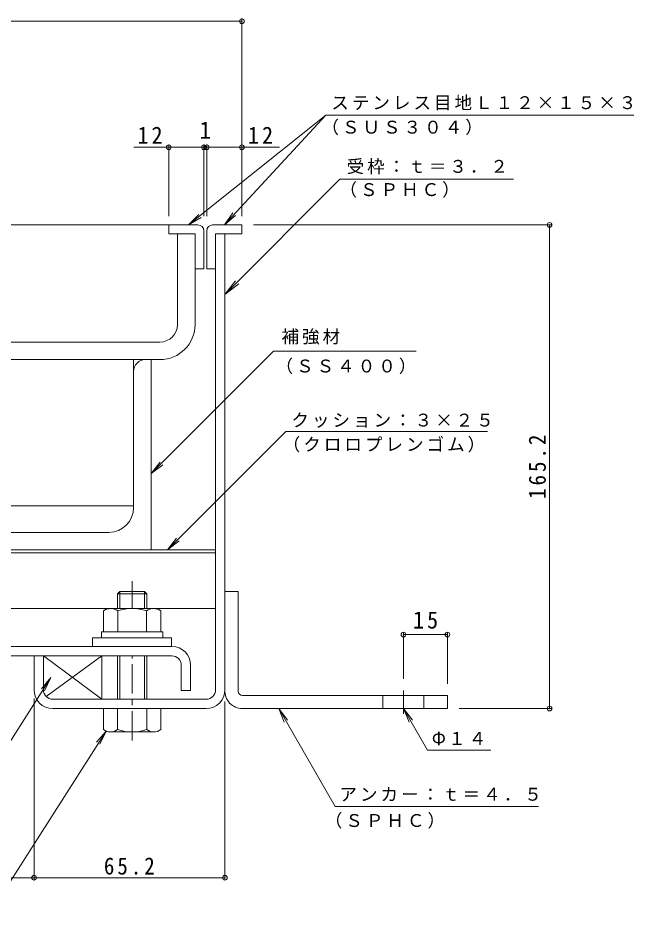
# Model space of a CAD drawing. Units: millimetres on the paper, enlarged 10 times, with parts at other scales. Extents: x -2686 to 2781, y -1962 to 1858.
# Drawn here: x 1729 to 2781, y 267 to 1827 of the extents above; entities that cross this region are included whole.
import ezdxf
from ezdxf.enums import TextEntityAlignment as Align

# ---------------------------------------------------------------- set-up
doc = ezdxf.new("R2010")
doc.units = ezdxf.units.MM
doc.header["$LTSCALE"] = 10
doc.header["$PDMODE"] = 32
doc.header["$PDSIZE"] = 8
doc.linetypes.add('CHAIN1', pattern=[8, 5, -1, 1, -1])
for name, color, linetype, lineweight in [('D-1', 2, 'Continuous', 9), ('D-2', 3, 'Continuous', 9), ('D-3', 4, 'Continuous', 9), ('D-5', 7, 'Continuous', 9), ('D-6', 6, 'Continuous', 9), ('D-7', 5, 'Continuous', 5), ('D-8', 5, 'Continuous', 5), ('D-9', 134, 'Continuous', 5), ('D-A', 3, 'Continuous', 9), ('D-D', 4, 'Continuous', 9), ('D-E', 3, 'Continuous', 9), ('D-F', 7, 'Continuous', 9)]:
    doc.layers.add(name, color=color, linetype=linetype, lineweight=lineweight)
doc.styles.add('ＭＳ ゴシック', font='')
doc.styles.get('ＭＳ ゴシック').set_extended_font_data('MS Gothic')

msp = doc.modelspace()

# ---------------------------------------------------------------- linework, layer by layer
at = {"layer": 'D-1'}
for p, q in [((2066.48, 680.24), (2066.48, 1459.24)), ((2082.48, 1459.24), (2066.48, 1459.24)), ((2082.48, 680.24), (2082.48, 1459.24)), ((1772.48, 680.24), (1772.48, 738.24)), ((2050.48, 664.24), (1788.48, 664.24)), ((1788.48, 648.24), (1898.98, 648.24)), ((2050.48, 648.24), (1948.98, 648.24))]:
    msp.add_line(p, q, dxfattribs=at)
msp.add_lwpolyline([(1756.48, 680.24), (1756.48, 738.24), (1772.48, 738.24)], dxfattribs=at)
for centre, radius, start, end in [((1788.48, 680.24), 32, 180, 270), ((1788.48, 680.24), 16, 180, 270), ((2050.48, 680.24), 16, 270, 0), ((2050.48, 680.24), 32, 270, 0)]:
    msp.add_arc(centre, radius, start, end, dxfattribs=at)
at = {"layer": 'D-2'}
for p, q in [((2001.48, 1459.24), (2031.48, 1459.24)), ((2001.48, 1459.24), (2001.48, 1304.24)), ((2031.48, 1304.24), (2031.48, 1459.24)), ((411.48, 1274.24), (1971.48, 1274.24)), ((411.48, 1244.24), (1971.48, 1244.24))]:
    msp.add_line(p, q, dxfattribs=at)
for radius in [30, 60]:
    msp.add_arc((1971.48, 1304.24), radius, 270, 0, dxfattribs=at)
at = {"layer": 'D-3'}
for p, q in [((1986.48, 1474.24), (411.48, 1474.24)), ((1986.48, 1474.24), (1986.48, 1459.24)), ((2036.48, 1474.24), (1986.48, 1474.24)), ((2061.48, 1474.24), (2111.48, 1474.24)), ((2111.48, 1474.24), (2111.48, 1459.24)), ((1986.48, 1459.24), (2031.48, 1459.24)), ((2031.48, 1459.24), (2031.48, 1399.24)), ((2046.48, 1464.24), (2046.48, 1399.24)), ((2051.48, 1464.24), (2051.48, 1399.24)), ((2111.48, 1459.24), (2066.48, 1459.24)), ((2066.48, 1399.24), (2066.48, 1459.24)), ((2031.48, 1399.24), (2046.48, 1399.24)), ((2066.48, 1399.24), (2051.48, 1399.24))]:
    msp.add_line(p, q, dxfattribs=at)
for centre, start, end in [((2036.48, 1464.24), 0, 90), ((2061.48, 1464.24), 90, 180)]:
    msp.add_arc(centre, 10, start, end, dxfattribs=at)
at = {"layer": 'D-5'}
for p, q in [((2255.02, 1661.64), (2020.38, 1474.24)), ((2255.02, 1661.64), (2081.51, 1474.24)), ((2255.02, 1661.64), (2780.87, 1661.64)), ((2278.87, 1552.28), (2082.48, 1355.21)), ((2278.87, 1552.28), (2575.21, 1552.28)), ((2020.39, 1474.24), (2037.72, 1492.26)), ((2020.39, 1474.24), (2041.79, 1487.16)), ((2081.51, 1474.24), (2095.95, 1494.64)), ((2081.51, 1474.24), (2100.74, 1490.21)), ((2082.48, 1355.21), (2100.7, 1379.04)), ((2082.48, 1355.21), (2106.24, 1373.51)), ((2408.97, 1258.46), (2165.42, 1258.46)), ((2186.52, 1121.33), (2531.05, 1121.33)), ((1956.48, 1049.52), (1976.31, 1064.74)), ((1984.43, 919.24), (2004.26, 934.46)), ((1633.24, 463.12), (1784.96, 701.22)), ((1784.96, 701.22), (1768.89, 682.07)), ((1784.96, 701.22), (1774.39, 678.56)), ((2174.39, 648.24), (2183.96, 625.14)), ((2174.39, 648.24), (2189.61, 628.4)), ((2174.39, 648.24), (2270.8, 481.25)), ((2387.48, 648.24), (2397.04, 625.14)), ((2387.48, 648.24), (2402.7, 628.4)), ((2387.48, 648.24), (2428.59, 577.03)), ((1661.02, 267.11), (1879.43, 609.86)), ((1879.43, 609.86), (1863.36, 590.71)), ((1879.43, 609.86), (1868.86, 587.21)), ((2428.59, 577.03), (2536.64, 577.03)), ((2270.8, 481.25), (2618.24, 481.25))]:
    msp.add_line(p, q, dxfattribs=at)
for points in [[(2165.42, 1258.46), (1956.48, 1049.52), (1971.7, 1069.35)], [(2186.52, 1121.33), (1984.43, 919.24), (1999.65, 939.08)]]:
    msp.add_lwpolyline(points, dxfattribs=at)
at = {"layer": 'D-6'}
for p, q in [((2066.48, 1368.23), (2066.48, 1353.23)), ((411.48, 919.24), (2066.48, 919.24)), ((411.48, 914.24), (2066.48, 914.24)), ((1311.36, 819.24), (1881.48, 819.24)), ((1966.48, 819.24), (2066.48, 819.24)), ((1772.48, 738.24), (1772.48, 680.24)), ((1776.99, 669.09), (1872.48, 738.24))]:
    msp.add_line(p, q, dxfattribs=at)
msp.add_lwpolyline([(1788.48, 664.24), (1872.48, 664.24), (1872.48, 738.24), (1772.48, 738.24), (1872.48, 664.24)], dxfattribs=at)
at = {"layer": 'D-7', "linetype": 'CHAIN1'}
for p, q in [((1923.98, 819.24), (1923.98, 865.9)), ((1923.98, 593.85), (1923.98, 738.24))]:
    msp.add_line(p, q, dxfattribs=at)
at = {"layer": 'D-7'}
for p, q in [((1903.04, 848.24), (1898.98, 844.18)), ((1948.98, 844.18), (1898.98, 844.18)), ((1898.98, 819.24), (1898.98, 844.18)), ((1944.92, 848.24), (1903.04, 848.24)), ((1903.04, 819.24), (1903.04, 848.24)), ((1944.92, 848.24), (1948.98, 844.18)), ((1944.92, 819.24), (1944.92, 848.24)), ((1948.98, 844.18), (1948.98, 820.74)), ((1948.98, 844.18), (1948.98, 819.24)), ((1898.98, 738.24), (1898.98, 664.24)), ((1903.04, 664.24), (1903.04, 738.24)), ((1944.92, 664.24), (1944.92, 738.24)), ((1948.98, 738.24), (1948.98, 664.24)), ((1972.98, 648.24), (1874.98, 648.24)), ((1874.98, 612.71), (1874.98, 648.24)), ((1898.98, 648.24), (1898.98, 612.71)), ((1948.98, 648.24), (1948.98, 612.71)), ((1972.98, 612.71), (1972.98, 648.24)), ((1960.98, 608.24), (1886.98, 608.24))]:
    msp.add_line(p, q, dxfattribs=at)
at = {"layer": 'D-7', "color": 2, "lineweight": 9}
for p, q in [((1874.9, 815.44), (1881.48, 819.24)), ((1874.9, 815.44), (1874.9, 779.24)), ((1966.48, 819.24), (1881.48, 819.24)), ((1899.44, 815.44), (1899.44, 779.24)), ((1948.51, 815.44), (1948.51, 779.24))]:
    msp.add_line(p, q, dxfattribs=at)
at = {"layer": 'D-7', "color": 134}
for p, q in [((1856.48, 769.24), (1856.48, 754.24)), ((1856.48, 769.24), (1991.48, 769.24)), ((1991.48, 769.24), (1991.48, 754.24)), ((1856.48, 754.24), (1991.48, 754.24))]:
    msp.add_line(p, q, dxfattribs=at)
at = {"layer": 'D-7', "color": 6, "lineweight": 9}
for p, q in [((1871.48, 779.24), (1871.48, 769.24)), ((1871.48, 769.24), (1976.48, 769.24))]:
    msp.add_line(p, q, dxfattribs=at)
at = {"layer": 'D-7', "color": 2, "lineweight": 9}
msp.add_lwpolyline([(1966.48, 819.24), (1973.05, 815.44), (1973.05, 779.24), (1874.9, 779.24)], dxfattribs=at)
at = {"layer": 'D-7', "color": 6, "lineweight": 9}
msp.add_lwpolyline([(1871.48, 779.24), (1976.48, 779.24), (1976.48, 769.24)], dxfattribs=at)
at = {"layer": 'D-7', "color": 2, "lineweight": 9}
for centre, radius, start, end in [((1889.38, 790.36), 28.97, 94.38438, 120), ((1886.4, 795.04), 24.21, 57.42749, 88.18784), ((1923.98, 738.03), 81.2, 72.41188, 107.5881), ((1961.55, 795.04), 24.21, 91.81215, 122.57249), ((1958.57, 790.36), 28.97, 59.99998, 85.6156)]:
    msp.add_arc(centre, radius, start, end, dxfattribs=at)
at = {"layer": 'D-7'}
for centre, radius, start, end in [((1886.98, 626.57), 18.33, 229.1022, 310.89809), ((1923.98, 680.32), 72.08, 249.70546, 290.29454), ((1960.98, 626.57), 18.33, 229.10191, 310.8978)]:
    msp.add_arc(centre, radius, start, end, dxfattribs=at)
at = {"layer": 'D-8'}
for p, q in [((758.14, 1244.24), (1956.48, 1244.24)), ((1956.48, 1244.24), (1956.48, 919.24)), ((1956.48, 919.24), (411.48, 919.24))]:
    msp.add_line(p, q, dxfattribs=at)
at = {"layer": 'D-9'}
for p, q in [((1946.48, 1244.24), (1956.48, 1244.24)), ((1956.48, 919.24), (1956.48, 1244.24)), ((1926.48, 991.74), (1926.48, 1224.24)), ((1883.98, 949.24), (1651.48, 949.24)), ((1631.48, 919.24), (1956.48, 919.24))]:
    msp.add_line(p, q, dxfattribs=at)
for centre, radius, start, end in [((1946.48, 1224.24), 20, 90, 180), ((1883.98, 991.74), 42.5, 270, 0)]:
    msp.add_arc(centre, radius, start, end, dxfattribs=at)
at = {"layer": 'D-A'}
for p, q in [((1991.98, 754.24), (411.48, 754.24)), ((411.48, 738.24), (1991.98, 738.24)), ((2007.98, 722.24), (2007.98, 679.24)), ((2023.98, 722.24), (2023.98, 679.24)), ((2007.98, 679.24), (2023.98, 679.24))]:
    msp.add_line(p, q, dxfattribs=at)
for radius in [32, 16]:
    msp.add_arc((1991.98, 722.24), radius, 0, 90, dxfattribs=at)
at = {"layer": 'D-D'}
for p, q in [((1926.48, 1244.24), (1357.31, 1244.24)), ((1926.48, 994.24), (1926.48, 1244.24)), ((1357.31, 994.24), (1926.48, 994.24))]:
    msp.add_line(p, q, dxfattribs=at)
at = {"layer": 'D-E'}
for p, q in [((2082.48, 848.24), (2082.48, 680.24)), ((2082.48, 848.24), (2104.98, 848.24)), ((2104.98, 678.24), (2104.98, 848.24)), ((2112.48, 670.74), (2462.48, 670.74)), ((2352.48, 648.24), (2352.48, 670.74)), ((2422.48, 648.24), (2422.48, 670.74)), ((2462.48, 670.74), (2462.48, 648.24)), ((2462.48, 648.24), (2112.48, 648.24))]:
    msp.add_line(p, q, dxfattribs=at)
at = {"layer": 'D-E', "linetype": 'CHAIN1'}
msp.add_line((2387.48, 639.5), (2387.48, 678.95), dxfattribs=at)
at = {"layer": 'D-E'}
for radius, start in [(30, 176.17647), (7.5, 180.00027)]:
    msp.add_arc((2112.48, 678.24), radius, start, 270, dxfattribs=at)
at = {"layer": 'D-F'}
for p, q in [((2111.48, 1489.24), (2111.48, 1827.22)), ((2111.48, 1822.22), (411.48, 1822.22)), ((1986.48, 1489.24), (1986.48, 1611.86)), ((2046.48, 1489.24), (2046.48, 1611.86)), ((2051.48, 1489.24), (2051.48, 1611.86)), ((1926.91, 1606.86), (2046.48, 1606.86)), ((2046.48, 1606.86), (2051.48, 1606.86)), ((2051.48, 1606.86), (2175.83, 1606.86)), ((2640.1, 1474.24), (2131.48, 1474.24)), ((2637.1, 648.24), (2637.1, 1474.24)), ((2387.48, 777.49), (2387.48, 698.95)), ((2387.48, 774.49), (2462.48, 774.49)), ((2462.48, 777.49), (2462.48, 690.74)), ((1756.47, 665.24), (1756.47, 354.34)), ((2082.48, 356.34), (2082.48, 660.24)), ((2640.1, 648.24), (2482.48, 648.24)), ((1756.47, 359.34), (411.48, 359.34)), ((1756.47, 359.34), (2082.48, 359.34))]:
    msp.add_line(p, q, dxfattribs=at)
for p in [(2111.48, 1822.22), (1986.48, 1606.86), (2046.48, 1606.86), (2051.48, 1606.86), (2111.48, 1606.86), (2637.1, 1474.24), (2387.48, 774.49), (2462.48, 774.49), (2637.1, 648.24), (1756.47, 359.34), (2082.48, 359.34)]:
    msp.add_point(p, dxfattribs=at)

# ---------------------------------------------------------------- texts
at = {"layer": 'D-5', "char_height": 21.99, "attachment_point": 7, "style": 'ＭＳ ゴシック'}
for s, insert in [('\\T1.17;ステンレス目地Ｌ１２×１５×３', (2264.22, 1669.81)), ('\\T1.17;（ＳＵＳ３０４）', (2247.38, 1627.37)), ('\\T1.17;受枠：ｔ＝３．２', (2290.37, 1560.84)), ('\\T1.17;（ＳＰＨＣ）', (2278.21, 1520.69)), ('\\T1.17;補強材', (2179.17, 1269.94)), ('\\T1.17;（ＳＳ４００）', (2168.97, 1219.41)), ('\\T1.17;クッション：３×２５', (2196.07, 1127.66)), ('\\T1.17;（クロロプレンゴム）', (2181.25, 1085.56)), ('\\T1.17;Φ１４', (2435.89, 585.55)), ('\\T1.17;アンカー：ｔ＝４．５', (2278.1, 489.77)), ('\\T1.17;（ＳＰＨＣ）', (2253.12, 443.17))]:
    msp.add_mtext(s, dxfattribs=dict(at, insert=insert))
at = {"layer": 'D-F', "color": 2, "style": 'ＭＳ ゴシック'}
msp.add_text('1', height=29.33, dxfattribs=at).set_placement((2038.98, 1612.86), align=Align.BOTTOM_LEFT)
at = {"layer": 'D-F', "color": 2, "char_height": 29.33, "attachment_point": 7, "style": 'ＭＳ ゴシック'}
for s, insert in [('\\T1.27;\\W0.95;12', (1933.01, 1612.86)), ('\\T1.27;\\W0.95;12', (2121.75, 1612.86)), ('\\T1.27;\\W0.95;15', (2403.73, 784.49)), ('\\T1.28;\\W0.9;65.2', (1875.72, 364.34))]:
    msp.add_mtext(s, dxfattribs=dict(at, insert=insert))
at = {"layer": 'D-F', "color": 2, "insert": (2631.1, 1006.24), "char_height": 29.33, "attachment_point": 7, "rotation": 90, "style": 'ＭＳ ゴシック'}
msp.add_mtext('\\T1.28;\\W0.9;165.2', dxfattribs=at)

doc.saveas('drawing.dxf')
